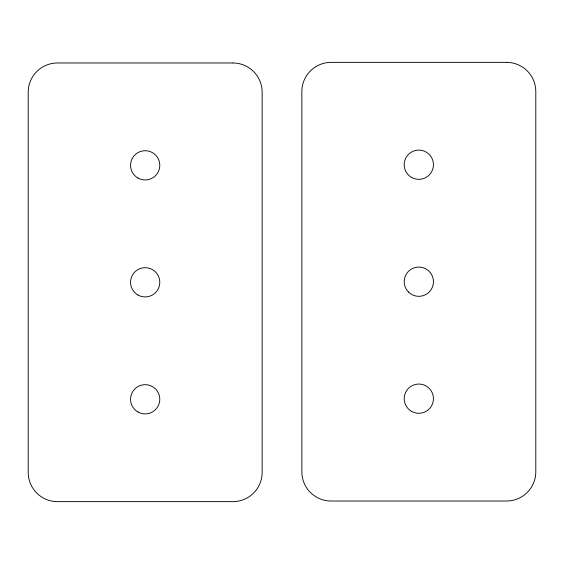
<?xml version="1.0" encoding="UTF-8"?>
<svg xmlns="http://www.w3.org/2000/svg" width="564" height="564" viewBox="0 0 564 564"><rect width="100%" height="100%" fill="white"/><g stroke="black" fill="none" stroke-linecap="round" stroke-linejoin="round"><path stroke-width="0.85" d="M506.557 62.364L331.096 62.364A29.243 29.243 0 0 0 301.853 91.608L301.853 471.779A29.243 29.243 0 0 0 331.096 501.022L506.557 501.022A29.243 29.243 0 0 0 535.8 471.779L535.8 91.608A29.243 29.243 0 0 0 506.557 62.364M232.904 62.978L57.443 62.978A29.243 29.243 0 0 0 28.2 92.221L28.2 472.392A29.243 29.243 0 0 0 57.443 501.636L232.904 501.636A29.243 29.243 0 0 0 262.147 472.392L262.147 92.221A29.243 29.243 0 0 0 232.904 62.978M137.863 177.991A14.622 14.622 0 0 0 159.795 165.33A14.622 14.622 0 0 0 137.863 152.668A14.622 14.622 0 0 0 137.863 177.991M137.863 294.972A14.622 14.622 0 0 0 159.795 282.303A14.622 14.622 0 0 0 137.863 269.641A14.622 14.622 0 0 0 137.863 294.972M137.863 411.946A14.622 14.622 0 0 0 159.795 399.284A14.622 14.622 0 0 0 137.863 386.615A14.622 14.622 0 0 0 137.863 411.946M411.516 411.332A14.622 14.622 0 0 0 433.448 398.67A14.622 14.622 0 0 0 411.516 386.009A14.622 14.622 0 0 0 411.516 411.332M408.484 292.032A14.622 14.622 0 0 0 432.948 285.476A14.622 14.622 0 0 0 415.041 267.569A14.622 14.622 0 0 0 408.484 292.032M411.516 177.385A14.622 14.622 0 0 0 433.448 164.716A14.622 14.622 0 0 0 411.516 152.054A14.622 14.622 0 0 0 411.516 177.385"/></g></svg>
